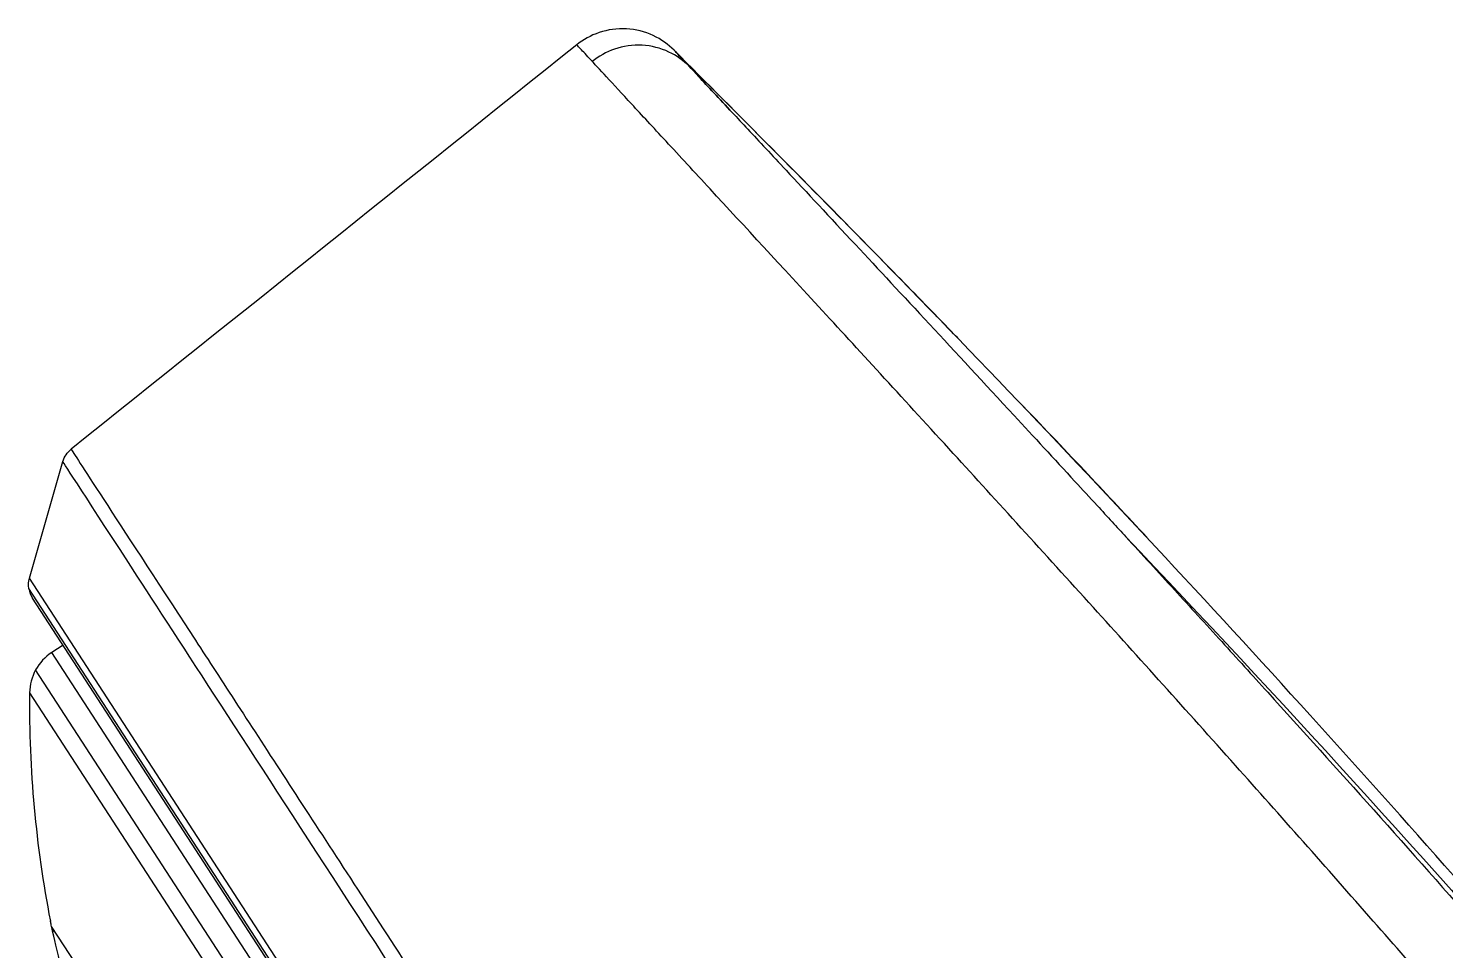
# Model space of a CAD drawing. Extents: x 0 to 1128, y 0 to 827.
# Drawn here: x 690.56 to 719.7, y 570.12 to 589.09 of the extents above; entities that cross this region are included whole.
import ezdxf

# ---------------------------------------------------------------- set-up
doc = ezdxf.new("R2010")
doc.units = 0
doc.header["$LTSCALE"] = 10
doc.header["$MEASUREMENT"] = 0
doc.layers.add('1', color=7, linetype='CONTINUOUS')

msp = doc.modelspace()

# ---------------------------------------------------------------- linework, layer by layer
at = {"layer": '1', "color": 7, "linetype": 'Continuous', "lineweight": -3}
for p, q in [((690.587, 577.782), (691.275, 580.183)), ((732.995, 512.48), (690.587, 577.782)), ((732.796, 512.553), (690.573, 577.57)), ((732.645, 512.702), (690.648, 577.372)), ((691.277, 576.403), (691.044, 576.252)), ((711.414, 544.886), (691.044, 576.252)), ((711.017, 544.628), (690.713, 575.895)), ((690.589, 575.424), (710.715, 544.432)), ((691.547, 569.842), (691.04, 570.622))]:
    msp.add_line(p, q, dxfattribs=at)
at = {"layer": '1', "color": 7, "linetype": 'Continuous', "lineweight": -3, "extrusion": (0, 0, -1)}
msp.add_arc((-691.068, 577.644), 0.5, 351.4999, 16.0003, dxfattribs=at)
at = {"layer": '1', "color": 7, "linetype": 'Continuous', "lineweight": -3}
for centre, radius, start, end in [((691.068, 577.644), 0.5, 188.5001, 213), ((691.589, 575.413), 1, 123.0001, 151.1963), ((691.589, 575.413), 1, 151.1963, 179.3932), ((713.888, 575.177), 23.301, 179.3932, 190.9966)]:
    msp.add_arc(centre, radius, start, end, dxfattribs=at)
for points, knots in [([(703.837, 588.64), (703.719, 588.757), (703.427, 588.97), (702.86, 589.117), (702.28, 589.034), (701.966, 588.855), (701.837, 588.751)], [0, 0, 0, 0, 0.248433, 0.499952, 0.751472, 1, 1, 1, 1]), ([(702.104, 588.463), (702.102, 588.465), (702.009, 588.565), (701.873, 588.712), (701.848, 588.738), (701.836, 588.751)], [0, 0, 0, 0, 0.012175, 0.517711, 1, 1, 1, 1]), ([(704.159, 588.295), (704.029, 588.426), (703.736, 588.637), (703.18, 588.78), (702.609, 588.697), (702.29, 588.518), (702.144, 588.401)], [0, 0, 0, 0, 0.240822, 0.499554, 0.758536, 1, 1, 1, 1]), ([(705.036, 587.354), (704.759, 587.651), (704.331, 588.11), (704, 588.464), (703.863, 588.612), (703.845, 588.631), (703.836, 588.64)], [0, 0, 0, 0, 0.348533, 0.648168, 0.817165, 1, 1, 1, 1]), ([(709.667, 582.722), (709.442, 582.955), (708.836, 583.581), (706.899, 585.561), (705.177, 587.297), (703.837, 588.64)], [0, 0, 0, 0, 0.116882, 0.314781, 1, 1, 1, 1]), ([(703.837, 588.64), (703.845, 588.63), (703.863, 588.612), (704, 588.464), (704.331, 588.11), (704.759, 587.651), (705.036, 587.354)], [0, 0, 0, 0, 0.182824, 0.351751, 0.651418, 1, 1, 1, 1]), ([(704.575, 585.789), (704.261, 586.128), (703.646, 586.794), (702.951, 587.547), (702.432, 588.109), (702.196, 588.363), (702.104, 588.463)], [0, 0, 0, 0, 0.266551, 0.522723, 0.768918, 1, 1, 1, 1]), ([(749.812, 531.386), (749.45, 531.973), (748.618, 533.312), (747.267, 535.435), (745.633, 537.946), (743.773, 540.734), (741.056, 544.698), (737.434, 549.797), (732.905, 555.884), (727.984, 562.138), (722.669, 568.496), (716.818, 575.13), (710.55, 581.858), (706.172, 586.312), (703.961, 588.501)], [0, 0, 0, 0, 0.028182, 0.064442, 0.102782, 0.15064, 0.201386, 0.299177, 0.406173, 0.511432, 0.6243, 0.744784, 0.872874, 1, 1, 1, 1]), ([(705.036, 587.354), (705.135, 587.248), (705.464, 586.896), (705.85, 586.481), (706.138, 586.172)], [0, 0, 0, 0, 0.320737, 1, 1, 1, 1]), ([(706.138, 586.172), (706.559, 585.72), (707.878, 584.306), (709.957, 582.072), (711.791, 580.083), (712.485, 579.329), (712.826, 578.957), (713.029, 578.736), (713.124, 578.633)], [0, 0, 0, 0, 0.262591, 0.727203, 0.879289, 0.932835, 0.96882, 1, 1, 1, 1]), ([(748.427, 529.283), (748.071, 529.832), (747.365, 530.92), (746.196, 532.73), (744.987, 534.664), (743.717, 536.726), (742.387, 538.898), (740.989, 541.158), (739.512, 543.48), (737.943, 545.837), (736.288, 548.214), (734.554, 550.599), (732.756, 552.984), (730.912, 555.361), (729.045, 557.728), (727.193, 560.045), (725.26, 562.427), (723.147, 564.979), (720.748, 567.816), (718.094, 570.875), (715.253, 574.078), (712.321, 577.333), (709.439, 580.502), (706.704, 583.483), (705.302, 585.001), (704.575, 585.789)], [0, 0, 0, 0, 0.036177, 0.071707, 0.10716, 0.142566, 0.17792, 0.213227, 0.248479, 0.283589, 0.318669, 0.353705, 0.388702, 0.423694, 0.458639, 0.493538, 0.527044, 0.566262, 0.611215, 0.661852, 0.718193, 0.780212, 0.847838, 0.920991, 1, 1, 1, 1]), ([(735.216, 512.512), (734.805, 513.144), (733.88, 514.569), (731.126, 518.81), (729.298, 521.624), (724.991, 528.256), (722.514, 532.072), (717.25, 540.178), (714.465, 544.466), (708.971, 552.925), (706.264, 557.094), (701.301, 564.737), (699.046, 568.209), (695.299, 573.979), (693.808, 576.275), (691.795, 579.374), (691.274, 580.176), (691.274, 580.177)], [0, 0, 0, 0, 0.125003, 0.125003, 0.250007, 0.250007, 0.37501, 0.37501, 0.500013, 0.500013, 0.625017, 0.625017, 0.75002, 0.75002, 0.875023, 0.875023, 1, 1, 1, 1]), ([(713.124, 578.633), (713.454, 578.274), (714.09, 577.578), (715.074, 576.5), (716.417, 575.022), (718.206, 573.037), (721.484, 569.343), (725.947, 564.125), (731.464, 557.302), (736.767, 550.44), (741.098, 544.068), (743.822, 539.605), (745.51, 536.846), (746.18, 535.764), (746.528, 535.203)], [0, 0, 0, 0, 0.032412, 0.062663, 0.091319, 0.154858, 0.218717, 0.36584, 0.511915, 0.65637, 0.800058, 0.915709, 0.956324, 1, 1, 1, 1]), ([(713.124, 578.633), (719.439, 571.994), (725.459, 565.076), (733.946, 554.298), (736.702, 550.648), (741.885, 543.108), (744.284, 539.197), (746.528, 535.203)], [0, 0, 0, 0, 0.5, 0.5, 0.75, 0.75, 1, 1, 1, 1]), ([(693.791, 576.824), (694.064, 576.403), (694.611, 575.562), (695.583, 574.068), (696.659, 572.414), (697.843, 570.595), (699.125, 568.625), (700.497, 566.516), (701.951, 564.281), (703.478, 561.934), (705.067, 559.49), (706.709, 556.963), (708.394, 554.369), (710.111, 551.725), (711.849, 549.047), (713.597, 546.351), (715.346, 543.655), (717.884, 539.733), (722.976, 531.914), (728.219, 523.819), (731.946, 518.089), (733.758, 515.283), (734.95, 513.455), (735.342, 512.855), (735.526, 512.572)], [0, 0, 0, 0, 0.031295, 0.062588, 0.09388, 0.12517, 0.156462, 0.187754, 0.219045, 0.250337, 0.281629, 0.312921, 0.344214, 0.375508, 0.406802, 0.438098, 0.469394, 0.500691, 0.575423, 0.749568, 0.822166, 0.888123, 0.947404, 1, 1, 1, 1]), ([(691.04, 570.622), (691.033, 570.652), (691.019, 570.718), (691.016, 570.727), (691.015, 570.733)], [0, 0, 0, 0, 0.459068, 1, 1, 1, 1])]:
    msp.add_open_spline(points, degree=3, knots=knots, dxfattribs=at)
for points in [[(701.836, 588.751), (698.379, 585.983), (694.915, 583.211), (691.442, 580.437)], [(712.347, 579.914), (711.904, 580.384), (711.459, 580.853), (711.013, 581.321)], [(691.275, 580.183), (691.303, 580.28), (691.365, 580.372), (691.443, 580.435)], [(691.442, 580.437), (691.439, 580.434), (692.25, 579.187), (693.791, 576.824)], [(713.556, 578.624), (713.154, 579.055), (712.751, 579.485), (712.347, 579.914)], [(691.528, 568.727), (691.277, 569.585), (691.101, 570.349), (691.04, 570.622)], [(691.04, 570.622), (691.047, 570.591), (691.055, 570.554), (691.065, 570.512)]]:
    msp.add_open_spline(points, degree=3, dxfattribs=at)

doc.saveas('drawing.dxf')
